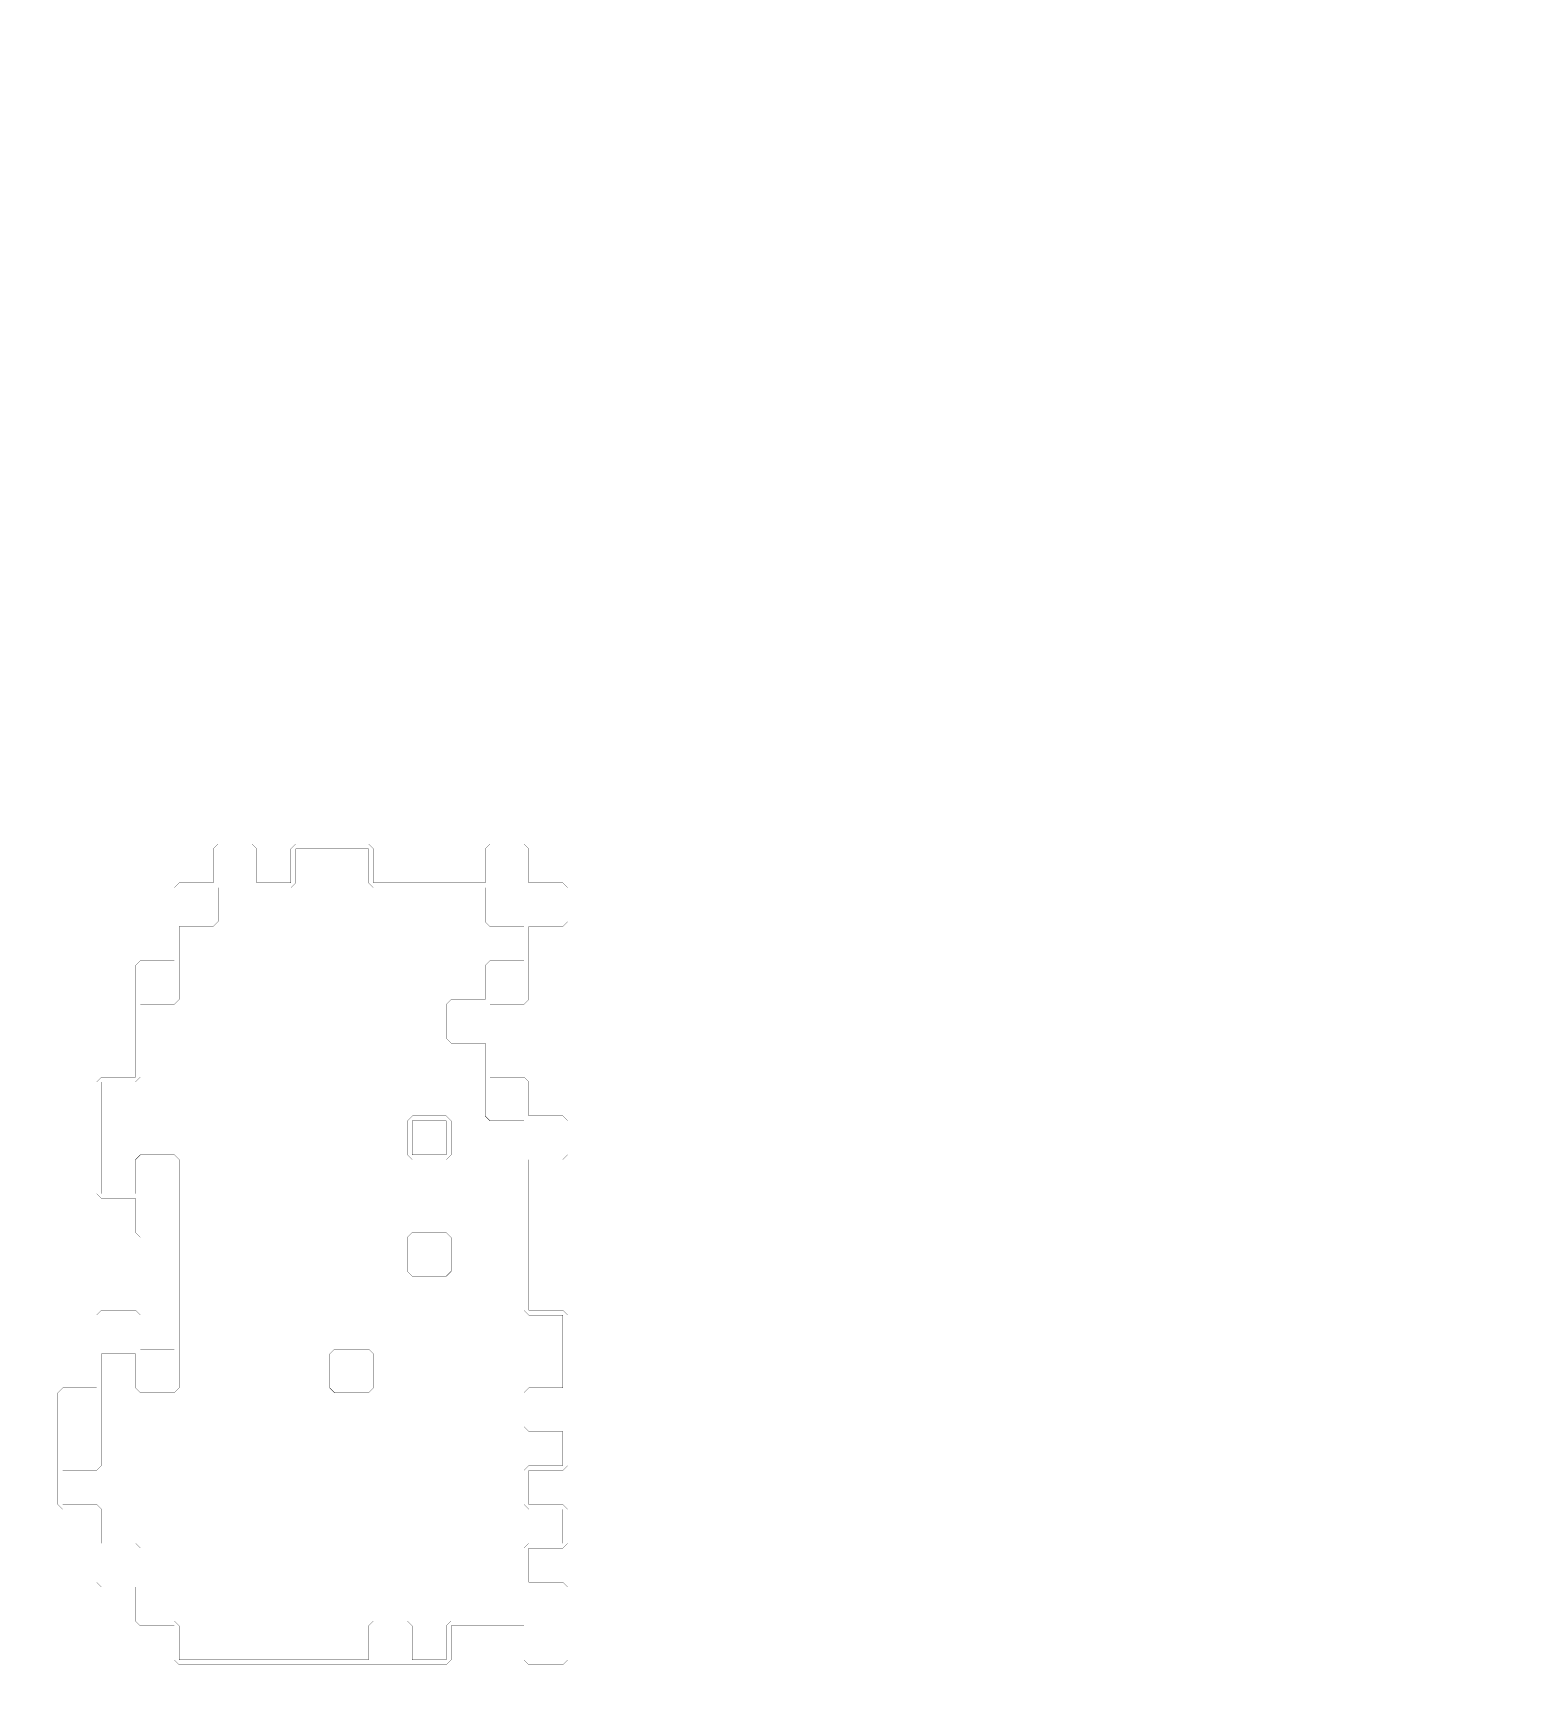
# Model space of a CAD drawing. Header units: metres. Extents: x 0 to 4990, y -4990 to 0.
# Drawn here: x 1971 to 4990, y -3304 to 0 of the extents above; entities that cross this region are included whole.
import ezdxf

# ---------------------------------------------------------------- set-up
doc = ezdxf.new("R2010")
doc.units = ezdxf.units.M
doc.layers.add('conductor', color=1, linetype='Continuous')
doc.layers.add('substrate', color=5, linetype='Continuous')

msp = doc.modelspace()

# ---------------------------------------------------------------- linework, layer by layer
at = {"layer": 'conductor', "const_width": 0.5}
for points in [[(2500, -1640.625), (2500, -1650.390625), (2500, -1660.15625), (2500, -1669.921875), (2500, -1679.6875), (2500, -1689.453125), (2500, -1699.21875), (2500, -1708.984375), (2490.234375, -1718.75), (2480.46875, -1718.75), (2470.703125, -1718.75), (2460.9375, -1718.75), (2451.171875, -1718.75), (2441.40625, -1718.75), (2431.640625, -1718.75), (2421.875, -1718.75), (2412.109375, -1718.75), (2402.34375, -1718.75), (2392.578125, -1718.75), (2382.8125, -1718.75), (2373.046875, -1718.75), (2363.28125, -1718.75), (2353.515625, -1718.75), (2343.75, -1718.75), (2343.75, -1728.515625), (2343.75, -1738.28125), (2343.75, -1748.046875), (2343.75, -1757.8125), (2343.75, -1767.578125), (2343.75, -1777.34375), (2343.75, -1787.109375), (2333.984375, -1796.875), (2324.21875, -1796.875), (2314.453125, -1796.875), (2304.6875, -1796.875), (2294.921875, -1796.875), (2285.15625, -1796.875), (2275.390625, -1796.875), (2265.625, -1796.875), (2265.625, -1806.640625), (2265.625, -1816.40625), (2265.625, -1826.171875), (2265.625, -1835.9375), (2265.625, -1845.703125), (2265.625, -1855.46875), (2265.625, -1865.234375), (2265.625, -1875), (2265.625, -1884.765625), (2265.625, -1894.53125), (2265.625, -1904.296875), (2265.625, -1914.0625), (2265.625, -1923.828125), (2265.625, -1933.59375), (2265.625, -1943.359375), (2255.859375, -1953.125), (2246.09375, -1953.125), (2236.328125, -1953.125), (2226.5625, -1953.125), (2216.796875, -1953.125), (2207.03125, -1953.125), (2197.265625, -1953.125), (2187.5, -1953.125), (2187.5, -1962.890625), (2187.5, -1972.65625), (2187.5, -1982.421875), (2187.5, -1992.1875), (2187.5, -2001.953125), (2187.5, -2011.71875), (2187.5, -2021.484375), (2187.5, -2031.25), (2187.5, -2041.015625), (2187.5, -2050.78125), (2187.5, -2060.546875), (2187.5, -2070.3125), (2187.5, -2080.078125), (2187.5, -2089.84375), (2187.5, -2099.609375), (2177.734375, -2109.375), (2167.96875, -2109.375), (2158.203125, -2109.375), (2148.4375, -2109.375), (2138.671875, -2109.375), (2128.90625, -2109.375), (2119.140625, -2109.375), (2109.375, -2109.375), (2109.375, -2119.140625), (2109.375, -2128.90625), (2109.375, -2138.671875), (2109.375, -2148.4375), (2109.375, -2158.203125), (2109.375, -2167.96875), (2109.375, -2177.734375), (2109.375, -2187.5), (2109.375, -2197.265625), (2109.375, -2207.03125), (2109.375, -2216.796875), (2109.375, -2226.5625), (2109.375, -2236.328125), (2109.375, -2246.09375), (2109.375, -2255.859375), (2109.375, -2265.625), (2109.375, -2275.390625), (2109.375, -2285.15625), (2109.375, -2294.921875), (2109.375, -2304.6875), (2109.375, -2314.453125), (2109.375, -2324.21875), (2109.375, -2333.984375), (2119.140625, -2333.984375), (2128.90625, -2333.984375), (2138.671875, -2333.984375), (2148.4375, -2333.984375), (2158.203125, -2333.984375), (2167.96875, -2333.984375), (2177.734375, -2333.984375), (2177.734375, -2324.21875), (2177.734375, -2314.453125), (2177.734375, -2304.6875), (2177.734375, -2294.921875), (2177.734375, -2285.15625), (2177.734375, -2275.390625), (2177.734375, -2265.625), (2187.5, -2255.859375), (2197.265625, -2255.859375), (2207.03125, -2255.859375), (2216.796875, -2255.859375), (2226.5625, -2255.859375), (2236.328125, -2255.859375), (2246.09375, -2255.859375), (2255.859375, -2255.859375), (2265.625, -2265.625), (2265.625, -2275.390625), (2265.625, -2285.15625), (2265.625, -2294.921875), (2265.625, -2304.6875), (2265.625, -2314.453125), (2265.625, -2324.21875), (2265.625, -2333.984375), (2265.625, -2343.75), (2265.625, -2353.515625), (2265.625, -2363.28125), (2265.625, -2373.046875), (2265.625, -2382.8125), (2265.625, -2392.578125), (2265.625, -2402.34375), (2265.625, -2412.109375), (2265.625, -2421.875), (2265.625, -2431.640625), (2265.625, -2441.40625), (2265.625, -2451.171875), (2265.625, -2460.9375), (2265.625, -2470.703125), (2265.625, -2480.46875), (2265.625, -2490.234375), (2265.625, -2500), (2265.625, -2509.765625), (2265.625, -2519.53125), (2265.625, -2529.296875), (2265.625, -2539.0625), (2265.625, -2548.828125), (2265.625, -2558.59375), (2265.625, -2568.359375), (2265.625, -2578.125), (2265.625, -2587.890625), (2265.625, -2597.65625), (2265.625, -2607.421875), (2265.625, -2617.1875), (2265.625, -2626.953125), (2265.625, -2636.71875), (2265.625, -2646.484375), (2265.625, -2656.25), (2265.625, -2666.015625), (2265.625, -2675.78125), (2265.625, -2685.546875), (2265.625, -2695.3125), (2265.625, -2705.078125), (2265.625, -2714.84375), (2265.625, -2724.609375), (2255.859375, -2734.375), (2246.09375, -2734.375), (2236.328125, -2734.375), (2226.5625, -2734.375), (2216.796875, -2734.375), (2207.03125, -2734.375), (2197.265625, -2734.375), (2187.5, -2734.375), (2177.734375, -2724.609375), (2177.734375, -2714.84375), (2177.734375, -2705.078125), (2177.734375, -2695.3125), (2177.734375, -2685.546875), (2177.734375, -2675.78125), (2177.734375, -2666.015625), (2177.734375, -2656.25), (2167.96875, -2656.25), (2158.203125, -2656.25), (2148.4375, -2656.25), (2138.671875, -2656.25), (2128.90625, -2656.25), (2119.140625, -2656.25), (2109.375, -2656.25), (2109.375, -2666.015625), (2109.375, -2675.78125), (2109.375, -2685.546875), (2109.375, -2695.3125), (2109.375, -2705.078125), (2109.375, -2714.84375), (2109.375, -2724.609375), (2109.375, -2734.375), (2109.375, -2744.140625), (2109.375, -2753.90625), (2109.375, -2763.671875), (2109.375, -2773.4375), (2109.375, -2783.203125), (2109.375, -2792.96875), (2109.375, -2802.734375), (2109.375, -2812.5), (2109.375, -2822.265625), (2109.375, -2832.03125), (2109.375, -2841.796875), (2109.375, -2851.5625), (2109.375, -2861.328125), (2109.375, -2871.09375), (2109.375, -2880.859375), (2099.609375, -2890.625), (2089.84375, -2890.625), (2080.078125, -2890.625), (2070.3125, -2890.625), (2060.546875, -2890.625), (2050.78125, -2890.625), (2041.015625, -2890.625), (2031.25, -2890.625), (2031.25, -2900.390625), (2031.25, -2910.15625), (2031.25, -2919.921875), (2031.25, -2929.6875), (2031.25, -2939.453125), (2031.25, -2949.21875), (2031.25, -2958.984375), (2041.015625, -2958.984375), (2050.78125, -2958.984375), (2060.546875, -2958.984375), (2070.3125, -2958.984375), (2080.078125, -2958.984375), (2089.84375, -2958.984375), (2099.609375, -2958.984375), (2109.375, -2968.75), (2109.375, -2978.515625), (2109.375, -2988.28125), (2109.375, -2998.046875), (2109.375, -3007.8125), (2109.375, -3017.578125), (2109.375, -3027.34375), (2109.375, -3037.109375), (2119.140625, -3037.109375), (2128.90625, -3037.109375), (2138.671875, -3037.109375), (2148.4375, -3037.109375), (2158.203125, -3037.109375), (2167.96875, -3037.109375), (2177.734375, -3037.109375), (2187.5, -3046.875), (2187.5, -3056.640625), (2187.5, -3066.40625), (2187.5, -3076.171875), (2187.5, -3085.9375), (2187.5, -3095.703125), (2187.5, -3105.46875), (2187.5, -3115.234375), (2187.5, -3125), (2187.5, -3134.765625), (2187.5, -3144.53125), (2187.5, -3154.296875), (2187.5, -3164.0625), (2187.5, -3173.828125), (2187.5, -3183.59375), (2187.5, -3193.359375), (2197.265625, -3193.359375), (2207.03125, -3193.359375), (2216.796875, -3193.359375), (2226.5625, -3193.359375), (2236.328125, -3193.359375), (2246.09375, -3193.359375), (2255.859375, -3193.359375), (2265.625, -3203.125), (2265.625, -3212.890625), (2265.625, -3222.65625), (2265.625, -3232.421875), (2265.625, -3242.1875), (2265.625, -3251.953125), (2265.625, -3261.71875), (2265.625, -3271.484375), (2275.390625, -3271.484375), (2285.15625, -3271.484375), (2294.921875, -3271.484375), (2304.6875, -3271.484375), (2314.453125, -3271.484375), (2324.21875, -3271.484375), (2333.984375, -3271.484375), (2343.75, -3271.484375), (2353.515625, -3271.484375), (2363.28125, -3271.484375), (2373.046875, -3271.484375), (2382.8125, -3271.484375), (2392.578125, -3271.484375), (2402.34375, -3271.484375), (2412.109375, -3271.484375), (2421.875, -3271.484375), (2431.640625, -3271.484375), (2441.40625, -3271.484375), (2451.171875, -3271.484375), (2460.9375, -3271.484375), (2470.703125, -3271.484375), (2480.46875, -3271.484375), (2490.234375, -3271.484375), (2500, -3271.484375), (2509.765625, -3271.484375), (2519.53125, -3271.484375), (2529.296875, -3271.484375), (2539.0625, -3271.484375), (2548.828125, -3271.484375), (2558.59375, -3271.484375), (2568.359375, -3271.484375), (2578.125, -3271.484375), (2587.890625, -3271.484375), (2597.65625, -3271.484375), (2607.421875, -3271.484375), (2617.1875, -3271.484375), (2626.953125, -3271.484375), (2636.71875, -3271.484375), (2646.484375, -3271.484375), (2646.484375, -3261.71875), (2646.484375, -3251.953125), (2646.484375, -3242.1875), (2646.484375, -3232.421875), (2646.484375, -3222.65625), (2646.484375, -3212.890625), (2646.484375, -3203.125), (2656.25, -3193.359375), (2666.015625, -3193.359375), (2675.78125, -3193.359375), (2685.546875, -3193.359375), (2695.3125, -3193.359375), (2705.078125, -3193.359375), (2714.84375, -3193.359375), (2724.609375, -3193.359375), (2734.375, -3203.125), (2734.375, -3212.890625), (2734.375, -3222.65625), (2734.375, -3232.421875), (2734.375, -3242.1875), (2734.375, -3251.953125), (2734.375, -3261.71875), (2734.375, -3271.484375), (2744.140625, -3271.484375), (2753.90625, -3271.484375), (2763.671875, -3271.484375), (2773.4375, -3271.484375), (2783.203125, -3271.484375), (2792.96875, -3271.484375), (2802.734375, -3271.484375), (2802.734375, -3261.71875), (2802.734375, -3251.953125), (2802.734375, -3242.1875), (2802.734375, -3232.421875), (2802.734375, -3222.65625), (2802.734375, -3212.890625), (2802.734375, -3203.125), (2812.5, -3193.359375), (2822.265625, -3193.359375), (2832.03125, -3193.359375), (2841.796875, -3193.359375), (2851.5625, -3193.359375), (2861.328125, -3193.359375), (2871.09375, -3193.359375), (2880.859375, -3193.359375), (2890.625, -3193.359375), (2900.390625, -3193.359375), (2910.15625, -3193.359375), (2919.921875, -3193.359375), (2929.6875, -3193.359375), (2939.453125, -3193.359375), (2949.21875, -3193.359375), (2958.984375, -3193.359375), (2958.984375, -3183.59375), (2958.984375, -3173.828125), (2958.984375, -3164.0625), (2958.984375, -3154.296875), (2958.984375, -3144.53125), (2958.984375, -3134.765625), (2958.984375, -3125), (2958.984375, -3115.234375), (2958.984375, -3105.46875), (2958.984375, -3095.703125), (2958.984375, -3085.9375), (2958.984375, -3076.171875), (2958.984375, -3066.40625), (2958.984375, -3056.640625), (2958.984375, -3046.875), (2968.75, -3037.109375), (2978.515625, -3037.109375), (2988.28125, -3037.109375), (2998.046875, -3037.109375), (3007.8125, -3037.109375), (3017.578125, -3037.109375), (3027.34375, -3037.109375), (3037.109375, -3037.109375), (3037.109375, -3027.34375), (3037.109375, -3017.578125), (3037.109375, -3007.8125), (3037.109375, -2998.046875), (3037.109375, -2988.28125), (3037.109375, -2978.515625), (3037.109375, -2968.75), (3027.34375, -2968.75), (3017.578125, -2968.75), (3007.8125, -2968.75), (2998.046875, -2968.75), (2988.28125, -2968.75), (2978.515625, -2968.75), (2968.75, -2968.75), (2958.984375, -2958.984375), (2958.984375, -2949.21875), (2958.984375, -2939.453125), (2958.984375, -2929.6875), (2958.984375, -2919.921875), (2958.984375, -2910.15625), (2958.984375, -2900.390625), (2958.984375, -2890.625), (2968.75, -2880.859375), (2978.515625, -2880.859375), (2988.28125, -2880.859375), (2998.046875, -2880.859375), (3007.8125, -2880.859375), (3017.578125, -2880.859375), (3027.34375, -2880.859375), (3037.109375, -2880.859375), (3037.109375, -2871.09375), (3037.109375, -2861.328125), (3037.109375, -2851.5625), (3037.109375, -2841.796875), (3037.109375, -2832.03125), (3037.109375, -2822.265625), (3037.109375, -2812.5), (3027.34375, -2812.5), (3017.578125, -2812.5), (3007.8125, -2812.5), (2998.046875, -2812.5), (2988.28125, -2812.5), (2978.515625, -2812.5), (2968.75, -2812.5), (2958.984375, -2802.734375), (2958.984375, -2792.96875), (2958.984375, -2783.203125), (2958.984375, -2773.4375), (2958.984375, -2763.671875), (2958.984375, -2753.90625), (2958.984375, -2744.140625), (2958.984375, -2734.375), (2968.75, -2724.609375), (2978.515625, -2724.609375), (2988.28125, -2724.609375), (2998.046875, -2724.609375), (3007.8125, -2724.609375), (3017.578125, -2724.609375), (3027.34375, -2724.609375), (3037.109375, -2724.609375), (3037.109375, -2714.84375), (3037.109375, -2705.078125), (3037.109375, -2695.3125), (3037.109375, -2685.546875), (3037.109375, -2675.78125), (3037.109375, -2666.015625), (3037.109375, -2656.25), (3037.109375, -2646.484375), (3037.109375, -2636.71875), (3037.109375, -2626.953125), (3037.109375, -2617.1875), (3037.109375, -2607.421875), (3037.109375, -2597.65625), (3037.109375, -2587.890625), (3037.109375, -2578.125), (3027.34375, -2578.125), (3017.578125, -2578.125), (3007.8125, -2578.125), (2998.046875, -2578.125), (2988.28125, -2578.125), (2978.515625, -2578.125), (2968.75, -2578.125), (2958.984375, -2568.359375), (2958.984375, -2558.59375), (2958.984375, -2548.828125), (2958.984375, -2539.0625), (2958.984375, -2529.296875), (2958.984375, -2519.53125), (2958.984375, -2509.765625), (2958.984375, -2500), (2958.984375, -2490.234375), (2958.984375, -2480.46875), (2958.984375, -2470.703125), (2958.984375, -2460.9375), (2958.984375, -2451.171875), (2958.984375, -2441.40625), (2958.984375, -2431.640625), (2958.984375, -2421.875), (2958.984375, -2412.109375), (2958.984375, -2402.34375), (2958.984375, -2392.578125), (2958.984375, -2382.8125), (2958.984375, -2373.046875), (2958.984375, -2363.28125), (2958.984375, -2353.515625), (2958.984375, -2343.75), (2958.984375, -2333.984375), (2958.984375, -2324.21875), (2958.984375, -2314.453125), (2958.984375, -2304.6875), (2958.984375, -2294.921875), (2958.984375, -2285.15625), (2958.984375, -2275.390625), (2958.984375, -2265.625), (2958.984375, -2255.859375), (2958.984375, -2246.09375), (2958.984375, -2236.328125), (2958.984375, -2226.5625), (2958.984375, -2216.796875), (2958.984375, -2207.03125), (2958.984375, -2197.265625), (2958.984375, -2187.5), (2949.21875, -2187.5), (2939.453125, -2187.5), (2929.6875, -2187.5), (2919.921875, -2187.5), (2910.15625, -2187.5), (2900.390625, -2187.5), (2890.625, -2187.5), (2880.859375, -2177.734375), (2880.859375, -2167.96875), (2880.859375, -2158.203125), (2880.859375, -2148.4375), (2880.859375, -2138.671875), (2880.859375, -2128.90625), (2880.859375, -2119.140625), (2880.859375, -2109.375), (2880.859375, -2099.609375), (2880.859375, -2089.84375), (2880.859375, -2080.078125), (2880.859375, -2070.3125), (2880.859375, -2060.546875), (2880.859375, -2050.78125), (2880.859375, -2041.015625), (2880.859375, -2031.25), (2871.09375, -2031.25), (2861.328125, -2031.25), (2851.5625, -2031.25), (2841.796875, -2031.25), (2832.03125, -2031.25), (2822.265625, -2031.25), (2812.5, -2031.25), (2802.734375, -2021.484375), (2802.734375, -2011.71875), (2802.734375, -2001.953125), (2802.734375, -1992.1875), (2802.734375, -1982.421875), (2802.734375, -1972.65625), (2802.734375, -1962.890625), (2802.734375, -1953.125), (2812.5, -1943.359375), (2822.265625, -1943.359375), (2832.03125, -1943.359375), (2841.796875, -1943.359375), (2851.5625, -1943.359375), (2861.328125, -1943.359375), (2871.09375, -1943.359375), (2880.859375, -1943.359375), (2880.859375, -1933.59375), (2880.859375, -1923.828125), (2880.859375, -1914.0625), (2880.859375, -1904.296875), (2880.859375, -1894.53125), (2880.859375, -1884.765625), (2880.859375, -1875), (2890.625, -1865.234375), (2900.390625, -1865.234375), (2910.15625, -1865.234375), (2919.921875, -1865.234375), (2929.6875, -1865.234375), (2939.453125, -1865.234375), (2949.21875, -1865.234375), (2958.984375, -1865.234375), (2958.984375, -1855.46875), (2958.984375, -1845.703125), (2958.984375, -1835.9375), (2958.984375, -1826.171875), (2958.984375, -1816.40625), (2958.984375, -1806.640625), (2958.984375, -1796.875), (2949.21875, -1796.875), (2939.453125, -1796.875), (2929.6875, -1796.875), (2919.921875, -1796.875), (2910.15625, -1796.875), (2900.390625, -1796.875), (2890.625, -1796.875), (2880.859375, -1787.109375), (2880.859375, -1777.34375), (2880.859375, -1767.578125), (2880.859375, -1757.8125), (2880.859375, -1748.046875), (2880.859375, -1738.28125), (2880.859375, -1728.515625), (2880.859375, -1718.75), (2871.09375, -1718.75), (2861.328125, -1718.75), (2851.5625, -1718.75), (2841.796875, -1718.75), (2832.03125, -1718.75), (2822.265625, -1718.75), (2812.5, -1718.75), (2802.734375, -1718.75), (2792.96875, -1718.75), (2783.203125, -1718.75), (2773.4375, -1718.75), (2763.671875, -1718.75), (2753.90625, -1718.75), (2744.140625, -1718.75), (2734.375, -1718.75), (2724.609375, -1718.75), (2714.84375, -1718.75), (2705.078125, -1718.75), (2695.3125, -1718.75), (2685.546875, -1718.75), (2675.78125, -1718.75), (2666.015625, -1718.75), (2656.25, -1718.75), (2646.484375, -1708.984375), (2646.484375, -1699.21875), (2646.484375, -1689.453125), (2646.484375, -1679.6875), (2646.484375, -1669.921875), (2646.484375, -1660.15625), (2646.484375, -1650.390625), (2646.484375, -1640.625), (2636.71875, -1640.625), (2626.953125, -1640.625), (2617.1875, -1640.625), (2607.421875, -1640.625), (2597.65625, -1640.625), (2587.890625, -1640.625), (2578.125, -1640.625), (2568.359375, -1640.625), (2558.59375, -1640.625), (2548.828125, -1640.625), (2539.0625, -1640.625), (2529.296875, -1640.625), (2519.53125, -1640.625), (2509.765625, -1640.625)], [(2724.609375, -2187.5), (2734.375, -2177.734375), (2744.140625, -2177.734375), (2753.90625, -2177.734375), (2763.671875, -2177.734375), (2773.4375, -2177.734375), (2783.203125, -2177.734375), (2792.96875, -2177.734375), (2802.734375, -2177.734375), (2812.5, -2187.5), (2812.5, -2197.265625), (2812.5, -2207.03125), (2812.5, -2216.796875), (2812.5, -2226.5625), (2812.5, -2236.328125), (2812.5, -2246.09375), (2812.5, -2255.859375), (2802.734375, -2265.625), (2792.96875, -2265.625), (2783.203125, -2265.625), (2773.4375, -2265.625), (2763.671875, -2265.625), (2753.90625, -2265.625), (2744.140625, -2265.625), (2734.375, -2265.625), (2724.609375, -2255.859375), (2724.609375, -2246.09375), (2724.609375, -2236.328125), (2724.609375, -2226.5625), (2724.609375, -2216.796875), (2724.609375, -2207.03125), (2724.609375, -2197.265625)], [(2724.609375, -2421.875), (2734.375, -2412.109375), (2744.140625, -2412.109375), (2753.90625, -2412.109375), (2763.671875, -2412.109375), (2773.4375, -2412.109375), (2783.203125, -2412.109375), (2792.96875, -2412.109375), (2802.734375, -2412.109375), (2812.5, -2421.875), (2812.5, -2431.640625), (2812.5, -2441.40625), (2812.5, -2451.171875), (2812.5, -2460.9375), (2812.5, -2470.703125), (2812.5, -2480.46875), (2812.5, -2490.234375), (2802.734375, -2500), (2792.96875, -2500), (2783.203125, -2500), (2773.4375, -2500), (2763.671875, -2500), (2753.90625, -2500), (2744.140625, -2500), (2734.375, -2500), (2724.609375, -2490.234375), (2724.609375, -2480.46875), (2724.609375, -2470.703125), (2724.609375, -2460.9375), (2724.609375, -2451.171875), (2724.609375, -2441.40625), (2724.609375, -2431.640625)], [(2568.359375, -2656.25), (2578.125, -2646.484375), (2587.890625, -2646.484375), (2597.65625, -2646.484375), (2607.421875, -2646.484375), (2617.1875, -2646.484375), (2626.953125, -2646.484375), (2636.71875, -2646.484375), (2646.484375, -2646.484375), (2656.25, -2656.25), (2656.25, -2666.015625), (2656.25, -2675.78125), (2656.25, -2685.546875), (2656.25, -2695.3125), (2656.25, -2705.078125), (2656.25, -2714.84375), (2656.25, -2724.609375), (2646.484375, -2734.375), (2636.71875, -2734.375), (2626.953125, -2734.375), (2617.1875, -2734.375), (2607.421875, -2734.375), (2597.65625, -2734.375), (2587.890625, -2734.375), (2578.125, -2734.375), (2568.359375, -2724.609375), (2568.359375, -2714.84375), (2568.359375, -2705.078125), (2568.359375, -2695.3125), (2568.359375, -2685.546875), (2568.359375, -2675.78125), (2568.359375, -2666.015625)]]:
    msp.add_lwpolyline(points, close=True, dxfattribs=at)
at = {"layer": 'substrate', "const_width": 0.5}
msp.add_lwpolyline([(4990.234375, -3310.546875), (4990.234375, -3300.78125), (4990.234375, -3291.015625), (4990.234375, -3281.25), (4990.234375, -3271.484375), (4990.234375, -3261.71875), (4990.234375, -3251.953125), (4990.234375, -3242.1875), (4990.234375, -3232.421875), (4990.234375, -3222.65625), (4990.234375, -3212.890625), (4990.234375, -3203.125), (4990.234375, -3193.359375), (4990.234375, -3183.59375), (4990.234375, -3173.828125), (4990.234375, -3164.0625), (4990.234375, -3154.296875), (4990.234375, -3144.53125), (4990.234375, -3134.765625), (4990.234375, -3125), (4990.234375, -3115.234375), (4990.234375, -3105.46875), (4990.234375, -3095.703125), (4990.234375, -3085.9375), (4990.234375, -3076.171875), (4990.234375, -3066.40625), (4990.234375, -3056.640625), (4990.234375, -3046.875), (4990.234375, -3037.109375), (4990.234375, -3027.34375), (4990.234375, -3017.578125), (4990.234375, -3007.8125), (4990.234375, -2998.046875), (4990.234375, -2988.28125), (4990.234375, -2978.515625), (4990.234375, -2968.75), (4990.234375, -2958.984375), (4990.234375, -2949.21875), (4990.234375, -2939.453125), (4990.234375, -2929.6875), (4990.234375, -2919.921875), (4990.234375, -2910.15625), (4990.234375, -2900.390625), (4990.234375, -2890.625), (4990.234375, -2880.859375), (4990.234375, -2871.09375), (4990.234375, -2861.328125), (4990.234375, -2851.5625), (4990.234375, -2841.796875), (4990.234375, -2832.03125), (4990.234375, -2822.265625), (4990.234375, -2812.5), (4990.234375, -2802.734375), (4990.234375, -2792.96875), (4990.234375, -2783.203125), (4990.234375, -2773.4375), (4990.234375, -2763.671875), (4990.234375, -2753.90625), (4990.234375, -2744.140625), (4990.234375, -2734.375), (4990.234375, -2724.609375), (4990.234375, -2714.84375), (4990.234375, -2705.078125), (4990.234375, -2695.3125), (4990.234375, -2685.546875), (4990.234375, -2675.78125), (4990.234375, -2666.015625), (4990.234375, -2656.25), (4990.234375, -2646.484375), (4990.234375, -2636.71875), (4990.234375, -2626.953125), (4990.234375, -2617.1875), (4990.234375, -2607.421875), (4990.234375, -2597.65625), (4990.234375, -2587.890625), (4990.234375, -2578.125), (4990.234375, -2568.359375), (4990.234375, -2558.59375), (4990.234375, -2548.828125), (4990.234375, -2539.0625), (4990.234375, -2529.296875), (4990.234375, -2519.53125), (4990.234375, -2509.765625), (4990.234375, -2500), (4990.234375, -2490.234375), (4990.234375, -2480.46875), (4990.234375, -2470.703125), (4990.234375, -2460.9375), (4990.234375, -2451.171875), (4990.234375, -2441.40625), (4990.234375, -2431.640625), (4990.234375, -2421.875), (4990.234375, -2412.109375), (4990.234375, -2402.34375), (4990.234375, -2392.578125), (4990.234375, -2382.8125), (4990.234375, -2373.046875), (4990.234375, -2363.28125), (4990.234375, -2353.515625), (4990.234375, -2343.75), (4990.234375, -2333.984375), (4990.234375, -2324.21875), (4990.234375, -2314.453125), (4990.234375, -2304.6875), (4990.234375, -2294.921875), (4990.234375, -2285.15625), (4990.234375, -2275.390625), (4990.234375, -2265.625), (4990.234375, -2255.859375), (4990.234375, -2246.09375), (4990.234375, -2236.328125), (4990.234375, -2226.5625), (4990.234375, -2216.796875), (4990.234375, -2207.03125), (4990.234375, -2197.265625), (4990.234375, -2187.5), (4990.234375, -2177.734375), (4990.234375, -2167.96875), (4990.234375, -2158.203125), (4990.234375, -2148.4375), (4990.234375, -2138.671875), (4990.234375, -2128.90625), (4990.234375, -2119.140625), (4990.234375, -2109.375), (4990.234375, -2099.609375), (4990.234375, -2089.84375), (4990.234375, -2080.078125), (4990.234375, -2070.3125), (4990.234375, -2060.546875), (4990.234375, -2050.78125), (4990.234375, -2041.015625), (4990.234375, -2031.25), (4990.234375, -2021.484375), (4990.234375, -2011.71875), (4990.234375, -2001.953125), (4990.234375, -1992.1875), (4990.234375, -1982.421875), (4990.234375, -1972.65625), (4990.234375, -1962.890625), (4990.234375, -1953.125), (4990.234375, -1943.359375), (4990.234375, -1933.59375), (4990.234375, -1923.828125), (4990.234375, -1914.0625), (4990.234375, -1904.296875), (4990.234375, -1894.53125), (4990.234375, -1884.765625), (4990.234375, -1875), (4990.234375, -1865.234375), (4990.234375, -1855.46875), (4990.234375, -1845.703125), (4990.234375, -1835.9375), (4990.234375, -1826.171875), (4990.234375, -1816.40625), (4990.234375, -1806.640625), (4990.234375, -1796.875), (4990.234375, -1787.109375), (4990.234375, -1777.34375), (4990.234375, -1767.578125), (4990.234375, -1757.8125), (4990.234375, -1748.046875), (4990.234375, -1738.28125), (4990.234375, -1728.515625), (4990.234375, -1718.75), (4990.234375, -1708.984375), (4990.234375, -1699.21875), (4990.234375, -1689.453125), (4990.234375, -1679.6875), (4990.234375, -1669.921875), (4990.234375, -1660.15625), (4990.234375, -1650.390625), (4990.234375, -1640.625), (4990.234375, -1630.859375), (4990.234375, -1621.09375), (4990.234375, -1611.328125), (4990.234375, -1601.5625), (4990.234375, -1591.796875), (4990.234375, -1582.03125), (4990.234375, -1572.265625), (4990.234375, -1562.5), (4990.234375, -1552.734375), (4990.234375, -1542.96875), (4990.234375, -1533.203125), (4990.234375, -1523.4375), (4990.234375, -1513.671875), (4990.234375, -1503.90625), (4990.234375, -1494.140625), (4990.234375, -1484.375), (4990.234375, -1474.609375), (4990.234375, -1464.84375), (4990.234375, -1455.078125), (4990.234375, -1445.3125), (4990.234375, -1435.546875), (4990.234375, -1425.78125), (4990.234375, -1416.015625), (4990.234375, -1406.25), (4990.234375, -1396.484375), (4990.234375, -1386.71875), (4990.234375, -1376.953125), (4990.234375, -1367.1875), (4990.234375, -1357.421875), (4990.234375, -1347.65625), (4990.234375, -1337.890625), (4990.234375, -1328.125), (4990.234375, -1318.359375), (4990.234375, -1308.59375), (4990.234375, -1298.828125), (4990.234375, -1289.0625), (4990.234375, -1279.296875), (4990.234375, -1269.53125), (4990.234375, -1259.765625), (4990.234375, -1250), (4990.234375, -1240.234375), (4990.234375, -1230.46875), (4990.234375, -1220.703125), (4990.234375, -1210.9375), (4990.234375, -1201.171875), (4990.234375, -1191.40625), (4990.234375, -1181.640625), (4990.234375, -1171.875), (4990.234375, -1162.109375), (4990.234375, -1152.34375), (4990.234375, -1142.578125), (4990.234375, -1132.8125), (4990.234375, -1123.046875), (4990.234375, -1113.28125), (4990.234375, -1103.515625), (4990.234375, -1093.75), (4990.234375, -1083.984375), (4990.234375, -1074.21875), (4990.234375, -1064.453125), (4990.234375, -1054.6875), (4990.234375, -1044.921875), (4990.234375, -1035.15625), (4990.234375, -1025.390625), (4990.234375, -1015.625), (4990.234375, -1005.859375), (4990.234375, -996.09375), (4990.234375, -986.328125), (4990.234375, -976.5625), (4990.234375, -966.796875), (4990.234375, -957.03125), (4990.234375, -947.265625), (4990.234375, -937.5), (4990.234375, -927.734375), (4990.234375, -917.96875), (4990.234375, -908.203125), (4990.234375, -898.4375), (4990.234375, -888.671875), (4990.234375, -878.90625), (4990.234375, -869.140625), (4990.234375, -859.375), (4990.234375, -849.609375), (4990.234375, -839.84375), (4990.234375, -830.078125), (4990.234375, -820.3125), (4990.234375, -810.546875), (4990.234375, -800.78125), (4990.234375, -791.015625), (4990.234375, -781.25), (4990.234375, -771.484375), (4990.234375, -761.71875), (4990.234375, -751.953125), (4990.234375, -742.1875), (4990.234375, -732.421875), (4990.234375, -722.65625), (4990.234375, -712.890625), (4990.234375, -703.125), (4990.234375, -693.359375), (4990.234375, -683.59375), (4990.234375, -673.828125), (4990.234375, -664.0625), (4990.234375, -654.296875), (4990.234375, -644.53125), (4990.234375, -634.765625), (4990.234375, -625), (4990.234375, -615.234375), (4990.234375, -605.46875), (4990.234375, -595.703125), (4990.234375, -585.9375), (4990.234375, -576.171875), (4990.234375, -566.40625), (4990.234375, -556.640625), (4990.234375, -546.875), (4990.234375, -537.109375), (4990.234375, -527.34375), (4990.234375, -517.578125), (4990.234375, -507.8125), (4990.234375, -498.046875), (4990.234375, -488.28125), (4990.234375, -478.515625), (4990.234375, -468.75), (4990.234375, -458.984375), (4990.234375, -449.21875), (4990.234375, -439.453125), (4990.234375, -429.6875), (4990.234375, -419.921875), (4990.234375, -410.15625), (4990.234375, -400.390625), (4990.234375, -390.625), (4990.234375, -380.859375), (4990.234375, -371.09375), (4990.234375, -361.328125), (4990.234375, -351.5625), (4990.234375, -341.796875), (4990.234375, -332.03125), (4990.234375, -322.265625), (4990.234375, -312.5), (4990.234375, -302.734375), (4990.234375, -292.96875), (4990.234375, -283.203125), (4990.234375, -273.4375), (4990.234375, -263.671875), (4990.234375, -253.90625), (4990.234375, -244.140625), (4990.234375, -234.375), (4990.234375, -224.609375), (4990.234375, -214.84375), (4990.234375, -205.078125), (4990.234375, -195.3125), (4990.234375, -185.546875), (4990.234375, -175.78125), (4990.234375, -166.015625), (4990.234375, -156.25), (4990.234375, -146.484375), (4990.234375, -136.71875), (4990.234375, -126.953125), (4990.234375, -117.1875), (4990.234375, -107.421875), (4990.234375, -97.65625), (4990.234375, -87.890625), (4990.234375, -78.125), (4990.234375, -68.359375), (4990.234375, -58.59375), (4990.234375, -48.828125), (4990.234375, -39.0625), (4990.234375, -29.296875), (4990.234375, -19.53125), (4990.234375, -9.765625), (4990.234375, 0), (4980.46875, 0), (4970.703125, 0), (4960.9375, 0), (4951.171875, 0), (4941.40625, 0), (4931.640625, 0), (4921.875, 0), (4912.109375, 0), (4902.34375, 0), (4892.578125, 0), (4882.8125, 0), (4873.046875, 0), (4863.28125, 0), (4853.515625, 0), (4843.75, 0), (4833.984375, 0), (4824.21875, 0), (4814.453125, 0), (4804.6875, 0), (4794.921875, 0), (4785.15625, 0), (4775.390625, 0), (4765.625, 0), (4755.859375, 0), (4746.09375, 0), (4736.328125, 0), (4726.5625, 0), (4716.796875, 0), (4707.03125, 0), (4697.265625, 0), (4687.5, 0), (4677.734375, 0), (4667.96875, 0), (4658.203125, 0), (4648.4375, 0), (4638.671875, 0), (4628.90625, 0), (4619.140625, 0), (4609.375, 0), (4599.609375, 0), (4589.84375, 0), (4580.078125, 0), (4570.3125, 0), (4560.546875, 0), (4550.78125, 0), (4541.015625, 0), (4531.25, 0), (4521.484375, 0), (4511.71875, 0), (4501.953125, 0), (4492.1875, 0), (4482.421875, 0), (4472.65625, 0), (4462.890625, 0), (4453.125, 0), (4443.359375, 0), (4433.59375, 0), (4423.828125, 0), (4414.0625, 0), (4404.296875, 0), (4394.53125, 0), (4384.765625, 0), (4375, 0), (4365.234375, 0), (4355.46875, 0), (4345.703125, 0), (4335.9375, 0), (4326.171875, 0), (4316.40625, 0), (4306.640625, 0), (4296.875, 0), (4287.109375, 0), (4277.34375, 0), (4267.578125, 0), (4257.8125, 0), (4248.046875, 0), (4238.28125, 0), (4228.515625, 0), (4218.75, 0), (4208.984375, 0), (4199.21875, 0), (4189.453125, 0), (4179.6875, 0), (4169.921875, 0), (4160.15625, 0), (4150.390625, 0), (4140.625, 0), (4130.859375, 0), (4121.09375, 0), (4111.328125, 0), (4101.5625, 0), (4091.796875, 0), (4082.03125, 0), (4072.265625, 0), (4062.5, 0), (4052.734375, 0), (4042.96875, 0), (4033.203125, 0), (4023.4375, 0), (4013.671875, 0), (4003.90625, 0), (3994.140625, 0), (3984.375, 0), (3974.609375, 0), (3964.84375, 0), (3955.078125, 0), (3945.3125, 0), (3935.546875, 0), (3925.78125, 0), (3916.015625, 0), (3906.25, 0), (3896.484375, 0), (3886.71875, 0), (3876.953125, 0), (3867.1875, 0), (3857.421875, 0), (3847.65625, 0), (3837.890625, 0), (3828.125, 0), (3818.359375, 0), (3808.59375, 0), (3798.828125, 0), (3789.0625, 0), (3779.296875, 0), (3769.53125, 0), (3759.765625, 0), (3750, 0), (3740.234375, 0), (3730.46875, 0), (3720.703125, 0), (3710.9375, 0), (3701.171875, 0), (3691.40625, 0), (3681.640625, 0), (3671.875, 0), (3662.109375, 0), (3652.34375, 0), (3642.578125, 0), (3632.8125, 0), (3623.046875, 0), (3613.28125, 0), (3603.515625, 0), (3593.75, 0), (3583.984375, 0), (3574.21875, 0), (3564.453125, 0), (3554.6875, 0), (3544.921875, 0), (3535.15625, 0), (3525.390625, 0), (3515.625, 0), (3505.859375, 0), (3496.09375, 0), (3486.328125, 0), (3476.5625, 0), (3466.796875, 0), (3457.03125, 0), (3447.265625, 0), (3437.5, 0), (3427.734375, 0), (3417.96875, 0), (3408.203125, 0), (3398.4375, 0), (3388.671875, 0), (3378.90625, 0), (3369.140625, 0), (3359.375, 0), (3349.609375, 0), (3339.84375, 0), (3330.078125, 0), (3320.3125, 0), (3310.546875, 0), (3300.78125, 0), (3291.015625, 0), (3281.25, 0), (3271.484375, 0), (3261.71875, 0), (3251.953125, 0), (3242.1875, 0), (3232.421875, 0), (3222.65625, 0), (3212.890625, 0), (3203.125, 0), (3193.359375, 0), (3183.59375, 0), (3173.828125, 0), (3164.0625, 0), (3154.296875, 0), (3144.53125, 0), (3134.765625, 0), (3125, 0), (3115.234375, 0), (3105.46875, 0), (3095.703125, 0), (3085.9375, 0), (3076.171875, 0), (3066.40625, 0), (3056.640625, 0), (3046.875, 0), (3037.109375, 0), (3027.34375, 0), (3017.578125, 0), (3007.8125, 0), (2998.046875, 0), (2988.28125, 0), (2978.515625, 0), (2968.75, 0), (2958.984375, 0), (2949.21875, 0), (2939.453125, 0), (2929.6875, 0), (2919.921875, 0), (2910.15625, 0), (2900.390625, 0), (2890.625, 0), (2880.859375, 0), (2871.09375, 0), (2861.328125, 0), (2851.5625, 0), (2841.796875, 0), (2832.03125, 0), (2822.265625, 0), (2812.5, 0), (2802.734375, 0), (2792.96875, 0), (2783.203125, 0), (2773.4375, 0), (2763.671875, 0), (2753.90625, 0), (2744.140625, 0), (2734.375, 0), (2724.609375, 0), (2714.84375, 0), (2705.078125, 0), (2695.3125, 0), (2685.546875, 0), (2675.78125, 0), (2666.015625, 0), (2656.25, 0), (2646.484375, 0), (2636.71875, 0), (2626.953125, 0), (2617.1875, 0), (2607.421875, 0), (2597.65625, 0), (2587.890625, 0), (2578.125, 0), (2568.359375, 0), (2558.59375, 0), (2548.828125, 0), (2539.0625, 0), (2529.296875, 0), (2519.53125, 0), (2509.765625, 0), (2500, 0), (2490.234375, 0), (2480.46875, 0), (2470.703125, 0), (2460.9375, 0), (2451.171875, 0), (2441.40625, 0), (2431.640625, 0), (2421.875, 0), (2412.109375, 0), (2402.34375, 0), (2392.578125, 0), (2382.8125, 0), (2373.046875, 0), (2363.28125, 0), (2353.515625, 0), (2343.75, 0), (2333.984375, 0), (2324.21875, 0), (2314.453125, 0), (2304.6875, 0), (2294.921875, 0), (2285.15625, 0), (2275.390625, 0), (2265.625, 0), (2255.859375, 0), (2246.09375, 0), (2236.328125, 0), (2226.5625, 0), (2216.796875, 0), (2207.03125, 0), (2197.265625, 0), (2187.5, 0), (2177.734375, 0), (2167.96875, 0), (2158.203125, 0), (2148.4375, 0), (2138.671875, 0), (2128.90625, 0), (2119.140625, 0), (2109.375, 0), (2099.609375, 0), (2089.84375, 0), (2080.078125, 0), (2070.3125, 0), (2060.546875, 0), (2050.78125, 0), (2041.015625, 0), (2031.25, 0), (2021.484375, 0), (2011.71875, 0), (2001.953125, 0), (1992.1875, 0), (1982.421875, 0), (1972.65625, 0), (1962.890625, 0)], dxfattribs=at)
for points in [[(2333.984375, -1640.625), (2343.75, -1630.859375), (2353.515625, -1630.859375), (2363.28125, -1630.859375), (2373.046875, -1630.859375), (2382.8125, -1630.859375), (2392.578125, -1630.859375), (2402.34375, -1630.859375), (2412.109375, -1630.859375), (2421.875, -1640.625), (2421.875, -1650.390625), (2421.875, -1660.15625), (2421.875, -1669.921875), (2421.875, -1679.6875), (2421.875, -1689.453125), (2421.875, -1699.21875), (2421.875, -1708.984375), (2431.640625, -1708.984375), (2441.40625, -1708.984375), (2451.171875, -1708.984375), (2460.9375, -1708.984375), (2470.703125, -1708.984375), (2480.46875, -1708.984375), (2490.234375, -1708.984375), (2490.234375, -1699.21875), (2490.234375, -1689.453125), (2490.234375, -1679.6875), (2490.234375, -1669.921875), (2490.234375, -1660.15625), (2490.234375, -1650.390625), (2490.234375, -1640.625), (2500, -1630.859375), (2509.765625, -1630.859375), (2519.53125, -1630.859375), (2529.296875, -1630.859375), (2539.0625, -1630.859375), (2548.828125, -1630.859375), (2558.59375, -1630.859375), (2568.359375, -1630.859375), (2578.125, -1630.859375), (2587.890625, -1630.859375), (2597.65625, -1630.859375), (2607.421875, -1630.859375), (2617.1875, -1630.859375), (2626.953125, -1630.859375), (2636.71875, -1630.859375), (2646.484375, -1630.859375), (2656.25, -1640.625), (2656.25, -1650.390625), (2656.25, -1660.15625), (2656.25, -1669.921875), (2656.25, -1679.6875), (2656.25, -1689.453125), (2656.25, -1699.21875), (2656.25, -1708.984375), (2666.015625, -1708.984375), (2675.78125, -1708.984375), (2685.546875, -1708.984375), (2695.3125, -1708.984375), (2705.078125, -1708.984375), (2714.84375, -1708.984375), (2724.609375, -1708.984375), (2734.375, -1708.984375), (2744.140625, -1708.984375), (2753.90625, -1708.984375), (2763.671875, -1708.984375), (2773.4375, -1708.984375), (2783.203125, -1708.984375), (2792.96875, -1708.984375), (2802.734375, -1708.984375), (2812.5, -1708.984375), (2822.265625, -1708.984375), (2832.03125, -1708.984375), (2841.796875, -1708.984375), (2851.5625, -1708.984375), (2861.328125, -1708.984375), (2871.09375, -1708.984375), (2880.859375, -1708.984375), (2880.859375, -1699.21875), (2880.859375, -1689.453125), (2880.859375, -1679.6875), (2880.859375, -1669.921875), (2880.859375, -1660.15625), (2880.859375, -1650.390625), (2880.859375, -1640.625), (2890.625, -1630.859375), (2900.390625, -1630.859375), (2910.15625, -1630.859375), (2919.921875, -1630.859375), (2929.6875, -1630.859375), (2939.453125, -1630.859375), (2949.21875, -1630.859375), (2958.984375, -1630.859375), (2968.75, -1640.625), (2968.75, -1650.390625), (2968.75, -1660.15625), (2968.75, -1669.921875), (2968.75, -1679.6875), (2968.75, -1689.453125), (2968.75, -1699.21875), (2968.75, -1708.984375), (2978.515625, -1708.984375), (2988.28125, -1708.984375), (2998.046875, -1708.984375), (3007.8125, -1708.984375), (3017.578125, -1708.984375), (3027.34375, -1708.984375), (3037.109375, -1708.984375), (3046.875, -1718.75), (3046.875, -1728.515625), (3046.875, -1738.28125), (3046.875, -1748.046875), (3046.875, -1757.8125), (3046.875, -1767.578125), (3046.875, -1777.34375), (3046.875, -1787.109375), (3037.109375, -1796.875), (3027.34375, -1796.875), (3017.578125, -1796.875), (3007.8125, -1796.875), (2998.046875, -1796.875), (2988.28125, -1796.875), (2978.515625, -1796.875), (2968.75, -1796.875), (2968.75, -1806.640625), (2968.75, -1816.40625), (2968.75, -1826.171875), (2968.75, -1835.9375), (2968.75, -1845.703125), (2968.75, -1855.46875), (2968.75, -1865.234375), (2968.75, -1875), (2968.75, -1884.765625), (2968.75, -1894.53125), (2968.75, -1904.296875), (2968.75, -1914.0625), (2968.75, -1923.828125), (2968.75, -1933.59375), (2968.75, -1943.359375), (2958.984375, -1953.125), (2949.21875, -1953.125), (2939.453125, -1953.125), (2929.6875, -1953.125), (2919.921875, -1953.125), (2910.15625, -1953.125), (2900.390625, -1953.125), (2890.625, -1953.125), (2890.625, -1962.890625), (2890.625, -1972.65625), (2890.625, -1982.421875), (2890.625, -1992.1875), (2890.625, -2001.953125), (2890.625, -2011.71875), (2890.625, -2021.484375), (2890.625, -2031.25), (2890.625, -2041.015625), (2890.625, -2050.78125), (2890.625, -2060.546875), (2890.625, -2070.3125), (2890.625, -2080.078125), (2890.625, -2089.84375), (2890.625, -2099.609375), (2900.390625, -2099.609375), (2910.15625, -2099.609375), (2919.921875, -2099.609375), (2929.6875, -2099.609375), (2939.453125, -2099.609375), (2949.21875, -2099.609375), (2958.984375, -2099.609375), (2968.75, -2109.375), (2968.75, -2119.140625), (2968.75, -2128.90625), (2968.75, -2138.671875), (2968.75, -2148.4375), (2968.75, -2158.203125), (2968.75, -2167.96875), (2968.75, -2177.734375), (2978.515625, -2177.734375), (2988.28125, -2177.734375), (2998.046875, -2177.734375), (3007.8125, -2177.734375), (3017.578125, -2177.734375), (3027.34375, -2177.734375), (3037.109375, -2177.734375), (3046.875, -2187.5), (3046.875, -2197.265625), (3046.875, -2207.03125), (3046.875, -2216.796875), (3046.875, -2226.5625), (3046.875, -2236.328125), (3046.875, -2246.09375), (3046.875, -2255.859375), (3037.109375, -2265.625), (3027.34375, -2265.625), (3017.578125, -2265.625), (3007.8125, -2265.625), (2998.046875, -2265.625), (2988.28125, -2265.625), (2978.515625, -2265.625), (2968.75, -2265.625), (2968.75, -2275.390625), (2968.75, -2285.15625), (2968.75, -2294.921875), (2968.75, -2304.6875), (2968.75, -2314.453125), (2968.75, -2324.21875), (2968.75, -2333.984375), (2968.75, -2343.75), (2968.75, -2353.515625), (2968.75, -2363.28125), (2968.75, -2373.046875), (2968.75, -2382.8125), (2968.75, -2392.578125), (2968.75, -2402.34375), (2968.75, -2412.109375), (2968.75, -2421.875), (2968.75, -2431.640625), (2968.75, -2441.40625), (2968.75, -2451.171875), (2968.75, -2460.9375), (2968.75, -2470.703125), (2968.75, -2480.46875), (2968.75, -2490.234375), (2968.75, -2500), (2968.75, -2509.765625), (2968.75, -2519.53125), (2968.75, -2529.296875), (2968.75, -2539.0625), (2968.75, -2548.828125), (2968.75, -2558.59375), (2968.75, -2568.359375), (2978.515625, -2568.359375), (2988.28125, -2568.359375), (2998.046875, -2568.359375), (3007.8125, -2568.359375), (3017.578125, -2568.359375), (3027.34375, -2568.359375), (3037.109375, -2568.359375), (3046.875, -2578.125), (3046.875, -2587.890625), (3046.875, -2597.65625), (3046.875, -2607.421875), (3046.875, -2617.1875), (3046.875, -2626.953125), (3046.875, -2636.71875), (3046.875, -2646.484375), (3046.875, -2656.25), (3046.875, -2666.015625), (3046.875, -2675.78125), (3046.875, -2685.546875), (3046.875, -2695.3125), (3046.875, -2705.078125), (3046.875, -2714.84375), (3046.875, -2724.609375), (3046.875, -2734.375), (3046.875, -2744.140625), (3046.875, -2753.90625), (3046.875, -2763.671875), (3046.875, -2773.4375), (3046.875, -2783.203125), (3046.875, -2792.96875), (3046.875, -2802.734375), (3046.875, -2812.5), (3046.875, -2822.265625), (3046.875, -2832.03125), (3046.875, -2841.796875), (3046.875, -2851.5625), (3046.875, -2861.328125), (3046.875, -2871.09375), (3046.875, -2880.859375), (3037.109375, -2890.625), (3027.34375, -2890.625), (3017.578125, -2890.625), (3007.8125, -2890.625), (2998.046875, -2890.625), (2988.28125, -2890.625), (2978.515625, -2890.625), (2968.75, -2890.625), (2968.75, -2900.390625), (2968.75, -2910.15625), (2968.75, -2919.921875), (2968.75, -2929.6875), (2968.75, -2939.453125), (2968.75, -2949.21875), (2968.75, -2958.984375), (2978.515625, -2958.984375), (2988.28125, -2958.984375), (2998.046875, -2958.984375), (3007.8125, -2958.984375), (3017.578125, -2958.984375), (3027.34375, -2958.984375), (3037.109375, -2958.984375), (3046.875, -2968.75), (3046.875, -2978.515625), (3046.875, -2988.28125), (3046.875, -2998.046875), (3046.875, -3007.8125), (3046.875, -3017.578125), (3046.875, -3027.34375), (3046.875, -3037.109375), (3037.109375, -3046.875), (3027.34375, -3046.875), (3017.578125, -3046.875), (3007.8125, -3046.875), (2998.046875, -3046.875), (2988.28125, -3046.875), (2978.515625, -3046.875), (2968.75, -3046.875), (2968.75, -3056.640625), (2968.75, -3066.40625), (2968.75, -3076.171875), (2968.75, -3085.9375), (2968.75, -3095.703125), (2968.75, -3105.46875), (2968.75, -3115.234375), (2978.515625, -3115.234375), (2988.28125, -3115.234375), (2998.046875, -3115.234375), (3007.8125, -3115.234375), (3017.578125, -3115.234375), (3027.34375, -3115.234375), (3037.109375, -3115.234375), (3046.875, -3125), (3046.875, -3134.765625), (3046.875, -3144.53125), (3046.875, -3154.296875), (3046.875, -3164.0625), (3046.875, -3173.828125), (3046.875, -3183.59375), (3046.875, -3193.359375), (3046.875, -3203.125), (3046.875, -3212.890625), (3046.875, -3222.65625), (3046.875, -3232.421875), (3046.875, -3242.1875), (3046.875, -3251.953125), (3046.875, -3261.71875), (3046.875, -3271.484375), (3037.109375, -3281.25), (3027.34375, -3281.25), (3017.578125, -3281.25), (3007.8125, -3281.25), (2998.046875, -3281.25), (2988.28125, -3281.25), (2978.515625, -3281.25), (2968.75, -3281.25), (2958.984375, -3271.484375), (2958.984375, -3261.71875), (2958.984375, -3251.953125), (2958.984375, -3242.1875), (2958.984375, -3232.421875), (2958.984375, -3222.65625), (2958.984375, -3212.890625), (2958.984375, -3203.125), (2949.21875, -3203.125), (2939.453125, -3203.125), (2929.6875, -3203.125), (2919.921875, -3203.125), (2910.15625, -3203.125), (2900.390625, -3203.125), (2890.625, -3203.125), (2880.859375, -3203.125), (2871.09375, -3203.125), (2861.328125, -3203.125), (2851.5625, -3203.125), (2841.796875, -3203.125), (2832.03125, -3203.125), (2822.265625, -3203.125), (2812.5, -3203.125), (2812.5, -3212.890625), (2812.5, -3222.65625), (2812.5, -3232.421875), (2812.5, -3242.1875), (2812.5, -3251.953125), (2812.5, -3261.71875), (2812.5, -3271.484375), (2802.734375, -3281.25), (2792.96875, -3281.25), (2783.203125, -3281.25), (2773.4375, -3281.25), (2763.671875, -3281.25), (2753.90625, -3281.25), (2744.140625, -3281.25), (2734.375, -3281.25), (2724.609375, -3281.25), (2714.84375, -3281.25), (2705.078125, -3281.25), (2695.3125, -3281.25), (2685.546875, -3281.25), (2675.78125, -3281.25), (2666.015625, -3281.25), (2656.25, -3281.25), (2646.484375, -3281.25), (2636.71875, -3281.25), (2626.953125, -3281.25), (2617.1875, -3281.25), (2607.421875, -3281.25), (2597.65625, -3281.25), (2587.890625, -3281.25), (2578.125, -3281.25), (2568.359375, -3281.25), (2558.59375, -3281.25), (2548.828125, -3281.25), (2539.0625, -3281.25), (2529.296875, -3281.25), (2519.53125, -3281.25), (2509.765625, -3281.25), (2500, -3281.25), (2490.234375, -3281.25), (2480.46875, -3281.25), (2470.703125, -3281.25), (2460.9375, -3281.25), (2451.171875, -3281.25), (2441.40625, -3281.25), (2431.640625, -3281.25), (2421.875, -3281.25), (2412.109375, -3281.25), (2402.34375, -3281.25), (2392.578125, -3281.25), (2382.8125, -3281.25), (2373.046875, -3281.25), (2363.28125, -3281.25), (2353.515625, -3281.25), (2343.75, -3281.25), (2333.984375, -3281.25), (2324.21875, -3281.25), (2314.453125, -3281.25), (2304.6875, -3281.25), (2294.921875, -3281.25), (2285.15625, -3281.25), (2275.390625, -3281.25), (2265.625, -3281.25), (2255.859375, -3271.484375), (2255.859375, -3261.71875), (2255.859375, -3251.953125), (2255.859375, -3242.1875), (2255.859375, -3232.421875), (2255.859375, -3222.65625), (2255.859375, -3212.890625), (2255.859375, -3203.125), (2246.09375, -3203.125), (2236.328125, -3203.125), (2226.5625, -3203.125), (2216.796875, -3203.125), (2207.03125, -3203.125), (2197.265625, -3203.125), (2187.5, -3203.125), (2177.734375, -3193.359375), (2177.734375, -3183.59375), (2177.734375, -3173.828125), (2177.734375, -3164.0625), (2177.734375, -3154.296875), (2177.734375, -3144.53125), (2177.734375, -3134.765625), (2177.734375, -3125), (2167.96875, -3125), (2158.203125, -3125), (2148.4375, -3125), (2138.671875, -3125), (2128.90625, -3125), (2119.140625, -3125), (2109.375, -3125), (2099.609375, -3115.234375), (2099.609375, -3105.46875), (2099.609375, -3095.703125), (2099.609375, -3085.9375), (2099.609375, -3076.171875), (2099.609375, -3066.40625), (2099.609375, -3056.640625), (2099.609375, -3046.875), (2099.609375, -3037.109375), (2099.609375, -3027.34375), (2099.609375, -3017.578125), (2099.609375, -3007.8125), (2099.609375, -2998.046875), (2099.609375, -2988.28125), (2099.609375, -2978.515625), (2099.609375, -2968.75), (2089.84375, -2968.75), (2080.078125, -2968.75), (2070.3125, -2968.75), (2060.546875, -2968.75), (2050.78125, -2968.75), (2041.015625, -2968.75), (2031.25, -2968.75), (2021.484375, -2958.984375), (2021.484375, -2949.21875), (2021.484375, -2939.453125), (2021.484375, -2929.6875), (2021.484375, -2919.921875), (2021.484375, -2910.15625), (2021.484375, -2900.390625), (2021.484375, -2890.625), (2021.484375, -2880.859375), (2021.484375, -2871.09375), (2021.484375, -2861.328125), (2021.484375, -2851.5625), (2021.484375, -2841.796875), (2021.484375, -2832.03125), (2021.484375, -2822.265625), (2021.484375, -2812.5), (2021.484375, -2802.734375), (2021.484375, -2792.96875), (2021.484375, -2783.203125), (2021.484375, -2773.4375), (2021.484375, -2763.671875), (2021.484375, -2753.90625), (2021.484375, -2744.140625), (2021.484375, -2734.375), (2031.25, -2724.609375), (2041.015625, -2724.609375), (2050.78125, -2724.609375), (2060.546875, -2724.609375), (2070.3125, -2724.609375), (2080.078125, -2724.609375), (2089.84375, -2724.609375), (2099.609375, -2724.609375), (2099.609375, -2714.84375), (2099.609375, -2705.078125), (2099.609375, -2695.3125), (2099.609375, -2685.546875), (2099.609375, -2675.78125), (2099.609375, -2666.015625), (2099.609375, -2656.25), (2099.609375, -2646.484375), (2099.609375, -2636.71875), (2099.609375, -2626.953125), (2099.609375, -2617.1875), (2099.609375, -2607.421875), (2099.609375, -2597.65625), (2099.609375, -2587.890625), (2099.609375, -2578.125), (2109.375, -2568.359375), (2119.140625, -2568.359375), (2128.90625, -2568.359375), (2138.671875, -2568.359375), (2148.4375, -2568.359375), (2158.203125, -2568.359375), (2167.96875, -2568.359375), (2177.734375, -2568.359375), (2187.5, -2578.125), (2187.5, -2587.890625), (2187.5, -2597.65625), (2187.5, -2607.421875), (2187.5, -2617.1875), (2187.5, -2626.953125), (2187.5, -2636.71875), (2187.5, -2646.484375), (2197.265625, -2646.484375), (2207.03125, -2646.484375), (2216.796875, -2646.484375), (2226.5625, -2646.484375), (2236.328125, -2646.484375), (2246.09375, -2646.484375), (2255.859375, -2646.484375), (2255.859375, -2636.71875), (2255.859375, -2626.953125), (2255.859375, -2617.1875), (2255.859375, -2607.421875), (2255.859375, -2597.65625), (2255.859375, -2587.890625), (2255.859375, -2578.125), (2255.859375, -2568.359375), (2255.859375, -2558.59375), (2255.859375, -2548.828125), (2255.859375, -2539.0625), (2255.859375, -2529.296875), (2255.859375, -2519.53125), (2255.859375, -2509.765625), (2255.859375, -2500), (2255.859375, -2490.234375), (2255.859375, -2480.46875), (2255.859375, -2470.703125), (2255.859375, -2460.9375), (2255.859375, -2451.171875), (2255.859375, -2441.40625), (2255.859375, -2431.640625), (2255.859375, -2421.875), (2246.09375, -2421.875), (2236.328125, -2421.875), (2226.5625, -2421.875), (2216.796875, -2421.875), (2207.03125, -2421.875), (2197.265625, -2421.875), (2187.5, -2421.875), (2177.734375, -2412.109375), (2177.734375, -2402.34375), (2177.734375, -2392.578125), (2177.734375, -2382.8125), (2177.734375, -2373.046875), (2177.734375, -2363.28125), (2177.734375, -2353.515625), (2177.734375, -2343.75), (2167.96875, -2343.75), (2158.203125, -2343.75), (2148.4375, -2343.75), (2138.671875, -2343.75), (2128.90625, -2343.75), (2119.140625, -2343.75), (2109.375, -2343.75), (2099.609375, -2333.984375), (2099.609375, -2324.21875), (2099.609375, -2314.453125), (2099.609375, -2304.6875), (2099.609375, -2294.921875), (2099.609375, -2285.15625), (2099.609375, -2275.390625), (2099.609375, -2265.625), (2099.609375, -2255.859375), (2099.609375, -2246.09375), (2099.609375, -2236.328125), (2099.609375, -2226.5625), (2099.609375, -2216.796875), (2099.609375, -2207.03125), (2099.609375, -2197.265625), (2099.609375, -2187.5), (2099.609375, -2177.734375), (2099.609375, -2167.96875), (2099.609375, -2158.203125), (2099.609375, -2148.4375), (2099.609375, -2138.671875), (2099.609375, -2128.90625), (2099.609375, -2119.140625), (2099.609375, -2109.375), (2109.375, -2099.609375), (2119.140625, -2099.609375), (2128.90625, -2099.609375), (2138.671875, -2099.609375), (2148.4375, -2099.609375), (2158.203125, -2099.609375), (2167.96875, -2099.609375), (2177.734375, -2099.609375), (2177.734375, -2089.84375), (2177.734375, -2080.078125), (2177.734375, -2070.3125), (2177.734375, -2060.546875), (2177.734375, -2050.78125), (2177.734375, -2041.015625), (2177.734375, -2031.25), (2177.734375, -2021.484375), (2177.734375, -2011.71875), (2177.734375, -2001.953125), (2177.734375, -1992.1875), (2177.734375, -1982.421875), (2177.734375, -1972.65625), (2177.734375, -1962.890625), (2177.734375, -1953.125), (2177.734375, -1943.359375), (2177.734375, -1933.59375), (2177.734375, -1923.828125), (2177.734375, -1914.0625), (2177.734375, -1904.296875), (2177.734375, -1894.53125), (2177.734375, -1884.765625), (2177.734375, -1875), (2187.5, -1865.234375), (2197.265625, -1865.234375), (2207.03125, -1865.234375), (2216.796875, -1865.234375), (2226.5625, -1865.234375), (2236.328125, -1865.234375), (2246.09375, -1865.234375), (2255.859375, -1865.234375), (2255.859375, -1855.46875), (2255.859375, -1845.703125), (2255.859375, -1835.9375), (2255.859375, -1826.171875), (2255.859375, -1816.40625), (2255.859375, -1806.640625), (2255.859375, -1796.875), (2255.859375, -1787.109375), (2255.859375, -1777.34375), (2255.859375, -1767.578125), (2255.859375, -1757.8125), (2255.859375, -1748.046875), (2255.859375, -1738.28125), (2255.859375, -1728.515625), (2255.859375, -1718.75), (2265.625, -1708.984375), (2275.390625, -1708.984375), (2285.15625, -1708.984375), (2294.921875, -1708.984375), (2304.6875, -1708.984375), (2314.453125, -1708.984375), (2324.21875, -1708.984375), (2333.984375, -1708.984375), (2333.984375, -1699.21875), (2333.984375, -1689.453125), (2333.984375, -1679.6875), (2333.984375, -1669.921875), (2333.984375, -1660.15625), (2333.984375, -1650.390625)], [(2734.375, -2187.5), (2734.375, -2197.265625), (2734.375, -2207.03125), (2734.375, -2216.796875), (2734.375, -2226.5625), (2734.375, -2236.328125), (2734.375, -2246.09375), (2734.375, -2255.859375), (2744.140625, -2255.859375), (2753.90625, -2255.859375), (2763.671875, -2255.859375), (2773.4375, -2255.859375), (2783.203125, -2255.859375), (2792.96875, -2255.859375), (2802.734375, -2255.859375), (2802.734375, -2246.09375), (2802.734375, -2236.328125), (2802.734375, -2226.5625), (2802.734375, -2216.796875), (2802.734375, -2207.03125), (2802.734375, -2197.265625), (2802.734375, -2187.5), (2792.96875, -2187.5), (2783.203125, -2187.5), (2773.4375, -2187.5), (2763.671875, -2187.5), (2753.90625, -2187.5), (2744.140625, -2187.5)]]:
    msp.add_lwpolyline(points, close=True, dxfattribs=at)

doc.saveas('drawing.dxf')
